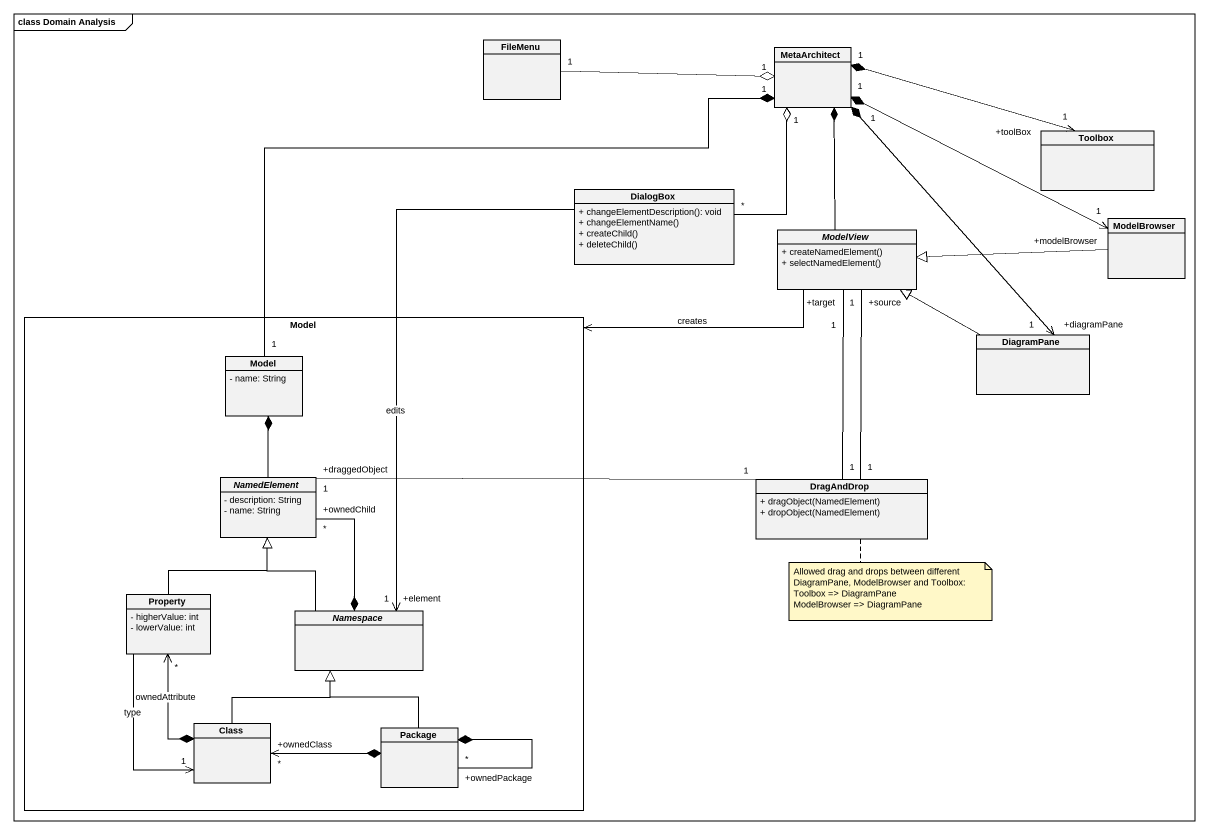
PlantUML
@startuml
mainframe class Domain Analysis
hide circle
hide empty members
skinparam classAttributeIconSize 0
class FileMenu
class MetaArchitect
class Toolbox
class DialogBox {
  + changeElementDescription(): void
  + changeElementName()
  + createChild()
  + deleteChild()
}
class ModelBrowser
abstract class ModelView {
  + createNamedElement()
  + selectNamedElement()
}
rectangle Model {
  class "Model" as Model_2 {
    - name: String
  }
  abstract class NamedElement {
    - description: String
    - name: String
  }
  class Property {
    - higherValue: int
    - lowerValue: int
  }
  abstract class "Namespace" as Namespace_
  class "Class" as Class_
  class "Package" as Package_
}
class DiagramPane
class DragAndDrop {
  + dragObject(NamedElement)
  + dropObject(NamedElement)
}
FileMenu "1" -right-o "1" MetaArchitect
Toolbox "+toolBox\n1" <-left-* "1" MetaArchitect
DialogBox "*" -up-o "1" MetaArchitect
DialogBox --> "+element\n1" Namespace_ : edits
ModelBrowser "+modelBrowser\n1" <-left-* "1" MetaArchitect
ModelBrowser -left-|> ModelView
ModelView -up-* MetaArchitect
ModelView -left-> Model : creates
DiagramPane "+diagramPane\n1" <-up-* "1" MetaArchitect
DiagramPane -left-|> ModelView
Model_2 "1" -right-* "1" MetaArchitect
NamedElement -up-* Model_2
NamedElement "+ownedChild\n*" --* Namespace_
DragAndDrop "1" -up- "+source\n1" ModelView
DragAndDrop "1" -up- "+target\n1" ModelView
DragAndDrop "1" -left- "+draggedObject\n1" NamedElement
Property -up-|> NamedElement
Property "*" <--* Class_ : ownedAttribute
Property --> "1" Class_ : type
Namespace_ -up-|> NamedElement
Class_ -up-|> Namespace_
Class_ "+ownedClass\n*" <-right-* Package_
Package_ -up-|> Namespace_
Package_ "+ownedPackage\n*" --* Package_
note bottom of DragAndDrop
  Allowed drag and drops between different DiagramPane, ModelBrowser and Toolbox:
  Toolbox => DiagramPane
  ModelBrowser => DiagramPane
end note
@enduml
